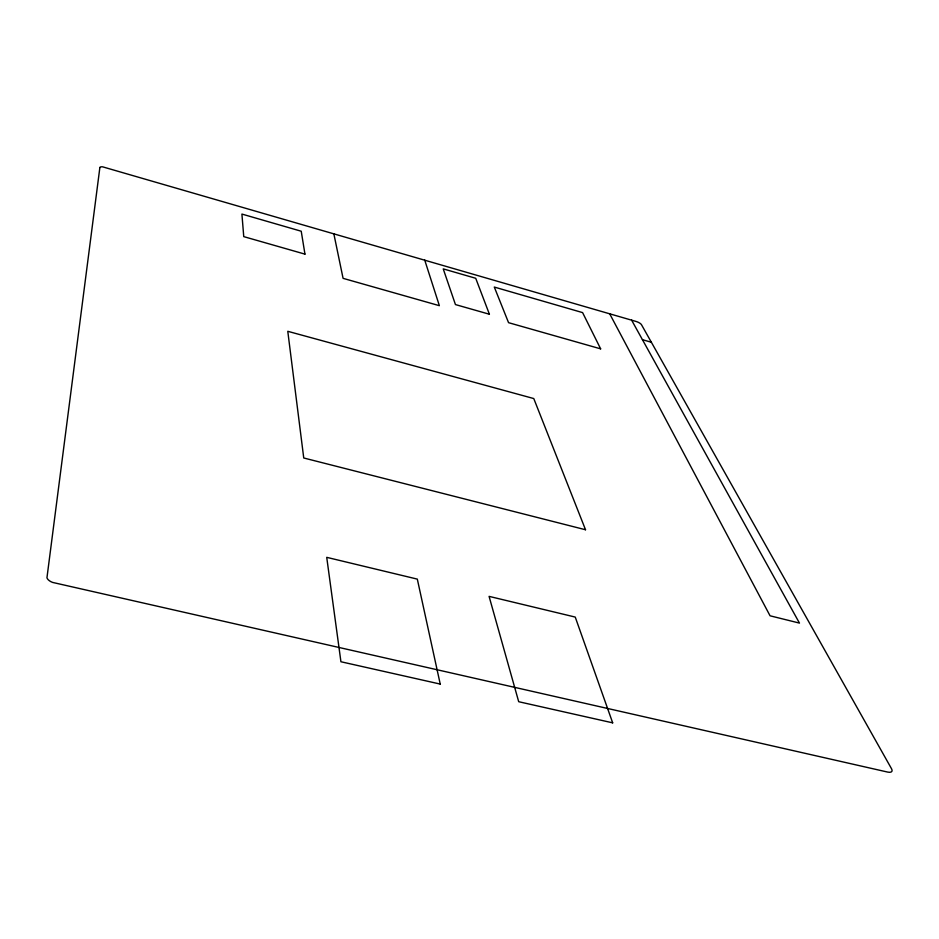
<?xml version="1.0" encoding="UTF-8"?>
<svg xmlns="http://www.w3.org/2000/svg" width="939" height="939" viewBox="0 0 939 939"><rect width="100%" height="100%" fill="white"/><g stroke="black" fill="none" stroke-linecap="round" stroke-linejoin="round"><path stroke-width="1.41" d="M642.44 339.683L651.361 342.254M631.618 320.152L799.465 623.097L770.062 615.796L609.681 313.79M424.721 260.091L439.37 305.68L343.075 278.343L333.826 233.717M99.863 167.576L46.95 577.802A8.674 4.554 15.1 0 0 52.537 582.403L887.731 772.093A7.876 3.392 30.3 0 0 891.592 768.853L641.454 324.659A4.859 1.479 23 0 0 635.985 321.431L102.633 166.837A5.388 1.714 17.2 0 0 99.863 167.576M440.227 684.073L340.927 661.749L326.725 557.343L417.315 579.117L440.227 684.073M612.674 722.842L518.704 701.715L489.078 596.371L575.243 617.076L612.674 722.842M585.525 529.749L303.743 457.986L287.78 331.303L533.775 398.559L585.525 529.749M600.643 348.85L508.562 322.676L494.301 287.064L582.591 312.605L600.643 348.85M304.952 254.129L243.753 236.628L241.91 214.069L301.231 231.229L304.952 254.129M489.407 314.236L455.45 304.576L443.231 268.871L475.721 278.284L489.407 314.236"/></g></svg>
